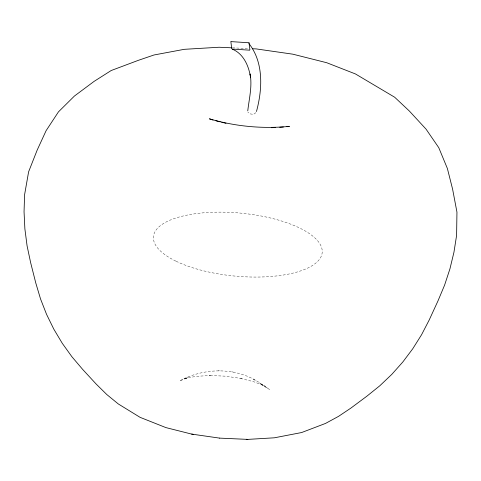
<?xml version="1.0" encoding="UTF-8"?>
<svg xmlns="http://www.w3.org/2000/svg" width="481" height="481" viewBox="0 0 481 481"><rect width="100%" height="100%" fill="white"/><g stroke="black" fill="none" stroke-linecap="round" stroke-linejoin="round"><path stroke-width="0.36" stroke-dasharray="2.4 1.8" d="M255.898 112.626L254.341 113.877L252.489 114.237M262.157 384.559C238.293 366.967 205.225 367.009 179.623 380.904L188.221 377.675L184.007 378.631L196.248 376.34L210.335 375.499L208.748 375.42L225.312 376.172L241.715 378.529L240.151 378.306L253.848 381.764L265.464 386.297L261.508 384.572L269.372 389.351L259.265 382.798M232.461 47.841L248.755 48.575M218.446 370.641L219.462 370.695M252.477 114.237L249.519 113.787L247.913 112.103M232.155 371.891L233.153 372.029M253.265 379.154L255.621 380.591M176.1 261.243A84.752 31.614 5.4 0 0 318.566 260.425A84.752 31.614 5.4 0 0 218.759 212.139A84.752 31.614 5.4 0 0 176.1 261.243"/><path stroke-width="0.72" d="M256.469 111.52C262.428 89.472 263.883 62.518 248.966 43.627M286.886 126.701L289.442 126.359C262.578 129.028 235.281 126.455 209.385 118.819L213.041 120.046M271.555 127.712L275.252 127.489M279.689 127.231L283.387 127.008M219.619 438.119L247.823 439.387L274.356 437.806L301.629 432.539L325.505 423.436L338.57 416.342L350.944 408.056L366.853 396.206L379.792 385.792L391.793 374.38L402.795 362.025L412.728 348.797L421.542 334.776L429.184 320.033L437.926 301.022L444.582 285.161L449.933 268.867L453.95 252.236L456.607 235.359L456.95 212.133L452.609 189.189L447.372 168.47L438.774 147.685L426.052 129.142L409.373 111.051L394.654 97.216L355.459 73.954L326.731 62.728L292.863 54.185L256.163 48.906L252.459 48.737M231.716 47.811L219.126 47.246L184.283 49.321L154.004 54.984L138.354 60.329L111.183 70.527L94.114 81.373L74.429 96.038L58.448 111.881L46.098 130.688L37.181 150.078L28.613 171.807L24.597 194.685L24.05 211.766L24.88 228.854L27.08 245.851L30.646 262.674L35.78 282.99L40.524 298.905L46.549 314.327L53.824 329.172L62.308 343.362L71.958 356.812L82.708 369.456L96.188 384.072L106.776 394.516L118.266 403.926L140.061 417.328L165.891 427.597L191.678 434.102L219.625 438.125M246.236 439.309L247.823 439.387M230.958 41.613L249.074 42.767M232.155 49.056L249.651 50.168M191.678 434.102L193.242 434.325M215.915 120.767L220.232 121.855M221.669 122.222L225.98 123.31M232.419 49.188C243.711 53.878 248.99 66.372 250.577 77.754L250.114 73.972C252.393 86.352 249.122 98.779 247.763 110.877M249.05 42.947L249.898 49.82M230.88 41.793L231.728 48.665"/></g></svg>
